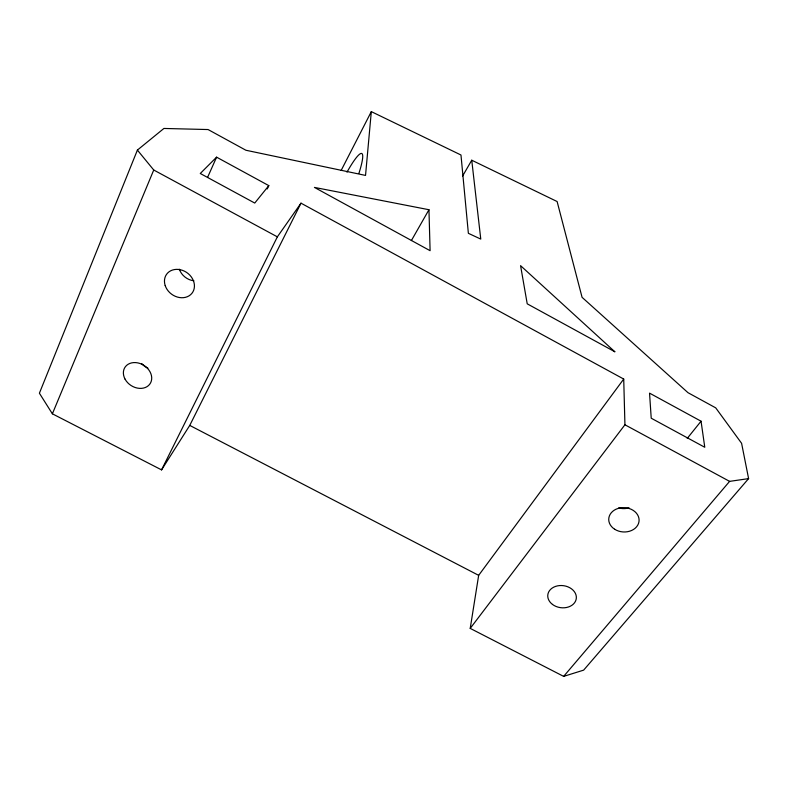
<?xml version="1.0" encoding="UTF-8"?>
<svg xmlns="http://www.w3.org/2000/svg" width="788" height="788" viewBox="0 0 788 788"><rect width="100%" height="100%" fill="white"/><g stroke="black" fill="none" stroke-linecap="round" stroke-linejoin="round"><path stroke-width="1.18" d="M471.746 160.22L480.769 239.089L468.368 233.317L460.98 155.009L371.315 111.62L365.534 175.419L245.895 150.242L208.081 129.547L163.914 128.454L137.398 150.094L39.4 393.212L52.382 413.818L161.56 469.884L189.75 425.412L300.996 203.166L623.722 379.058L624.933 424.781L470.219 628.391L563.656 676.38L583.652 670.135L748.6 478.621L741.597 443.309L715.711 407.849L687.993 392.69L582.076 297.332L557.116 201.531L471.746 160.22L462.526 176.187M470.219 628.391L478.661 575.348L623.722 379.058M52.382 413.818L153.739 170.011L137.398 150.094M207.579 177.389L216.592 157.167L268.816 185.633L267.231 188.962M161.56 469.884L277.356 236.853L300.996 203.166M341.135 170.484L371.315 111.62M411.375 240.586L428.958 209.726L314.432 187.406L430.1 250.692L428.958 209.726M687.225 438.414L701.054 421.206L649.539 393.133L651.223 418.211L704.777 447.279L701.054 421.206M268.816 185.633L254.751 203.058L200.27 173.488L216.592 157.167M563.656 676.38L729.609 481.369L748.6 478.621M189.75 425.412L478.661 575.348M153.739 170.011L277.356 236.853M624.933 424.781L729.609 481.369M629.021 507.827A14.716 11.938 3.2 0 1 618.708 507.896M193.878 280.774A15.346 12.923 36.7 0 1 179.339 269.191M147.908 368.144A14.558 11.722 33.2 0 1 141.86 363.731M346.986 172.148A53.801 7.171 -65.9 0 1 358.934 173.301M614.817 351.753L527.221 303.823L520.572 265.654L614.817 351.753M552.477 604.426A14.361 11.091 7.8 0 0 576.048 599.747A14.361 11.091 7.8 0 0 557.618 585.848A14.361 11.091 7.8 0 0 552.477 604.426M614.63 529.221A15.189 12.165 3.7 0 0 638.96 521.784A15.189 12.165 3.7 0 0 618.176 508.398A15.189 12.165 3.7 0 0 614.63 529.221M165.194 285.571A15.849 13.219 36.1 0 0 190.597 294.702A15.849 13.219 36.1 0 0 182.54 270.373A15.849 13.219 36.1 0 0 165.194 285.571M125.075 379.166A15.011 11.948 32.8 0 0 149.631 384.357A15.011 11.948 32.8 0 0 137.92 362.913A15.011 11.948 32.8 0 0 125.075 379.166"/></g></svg>
